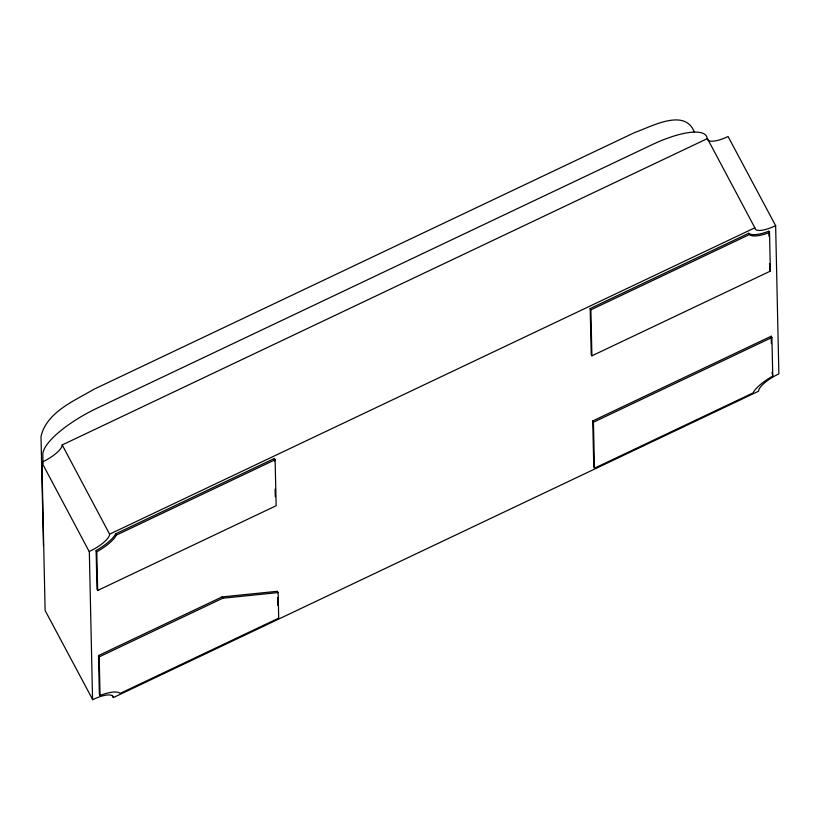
<?xml version="1.0" encoding="UTF-8"?>
<svg xmlns="http://www.w3.org/2000/svg" width="820" height="820" viewBox="0 0 820 820"><rect width="100%" height="100%" fill="white"/><g stroke="black" fill="none" stroke-linecap="round" stroke-linejoin="round"><path stroke-width="1.23" d="M113.324 697.594L113.324 697.543A22.878 6.878 -28 0 0 92.701 699.644L45.12 610.5L41.902 462.275A22.878 6.878 -28 0 0 62.176 444.952L707.434 138.57A22.878 6.878 -28 0 0 728.068 136.52L775.638 225.674L778.867 373.889A22.868 6.878 -28 0 0 758.582 391.212L113.324 697.594L112.125 695.339M92.557 699.716L89.329 551.491A22.878 6.878 -28 0 0 109.613 534.168L754.871 227.786A22.878 6.878 -28 0 0 775.495 225.736L775.638 225.674M115.661 533.83L274.423 458.462L275.11 459.753L276.156 505.735L97.672 590.461L96.986 589.17L96.114 550.528A30.709 9.235 -28 0 0 115.661 533.83L116.358 535.122A30.709 9.235 -28 0 1 96.801 551.819L97.672 590.461M590.185 308.545L748.762 233.259A30.709 9.235 -28 0 0 768.822 231.219L769.508 232.511L770.39 271.092L591.917 355.818L591.23 354.527L590.185 308.545L590.871 309.847L591.917 355.818M116.358 535.122L275.11 459.753M590.871 309.847L749.449 234.561A30.709 9.235 -28 0 0 769.508 232.511M98.492 655.58L222.056 596.919L277.437 591.292L278.123 592.583L278.697 618.126L120.12 693.412A30.709 9.235 -28 0 0 100.06 695.452L99.374 694.161L98.492 655.58L99.179 656.881L100.06 695.452M592.737 420.947L771.21 336.21L771.897 337.502L772.768 376.083A30.699 9.235 -28 0 0 753.047 392.923L594.469 468.22L593.772 466.918L592.737 420.947L593.424 422.238L594.469 468.22M99.179 656.881L222.743 598.221L278.123 592.583M593.424 422.238L771.897 337.502M694.396 132.266C685.018 107.358 650.926 126.956 634.885 132.45L93.972 389.254C74.517 400.765 46.525 412.111 41 436.537L43.48 545.864M707.434 138.621L754.871 227.837M770.39 271.092L769.703 269.8L769.56 263.579M748.762 233.259L749.449 234.561M772.768 376.083L772.03 372.3M222.056 596.919L222.743 598.221M62.176 444.901L109.613 534.168M96.114 550.528L96.801 551.819M41.758 462.347L89.195 551.563M768.822 231.219L768.934 236.201M771.21 336.21L771.374 343.683M274.423 458.462L274.474 461.014M275.11 489.109L275.284 496.776M277.58 597.678L277.755 605.334M43.019 463.495L42.814 454.598A61.418 18.47 -28 0 1 97.262 408.083L651.91 144.771A61.418 18.47 -28 0 1 707.188 138.098"/></g></svg>
